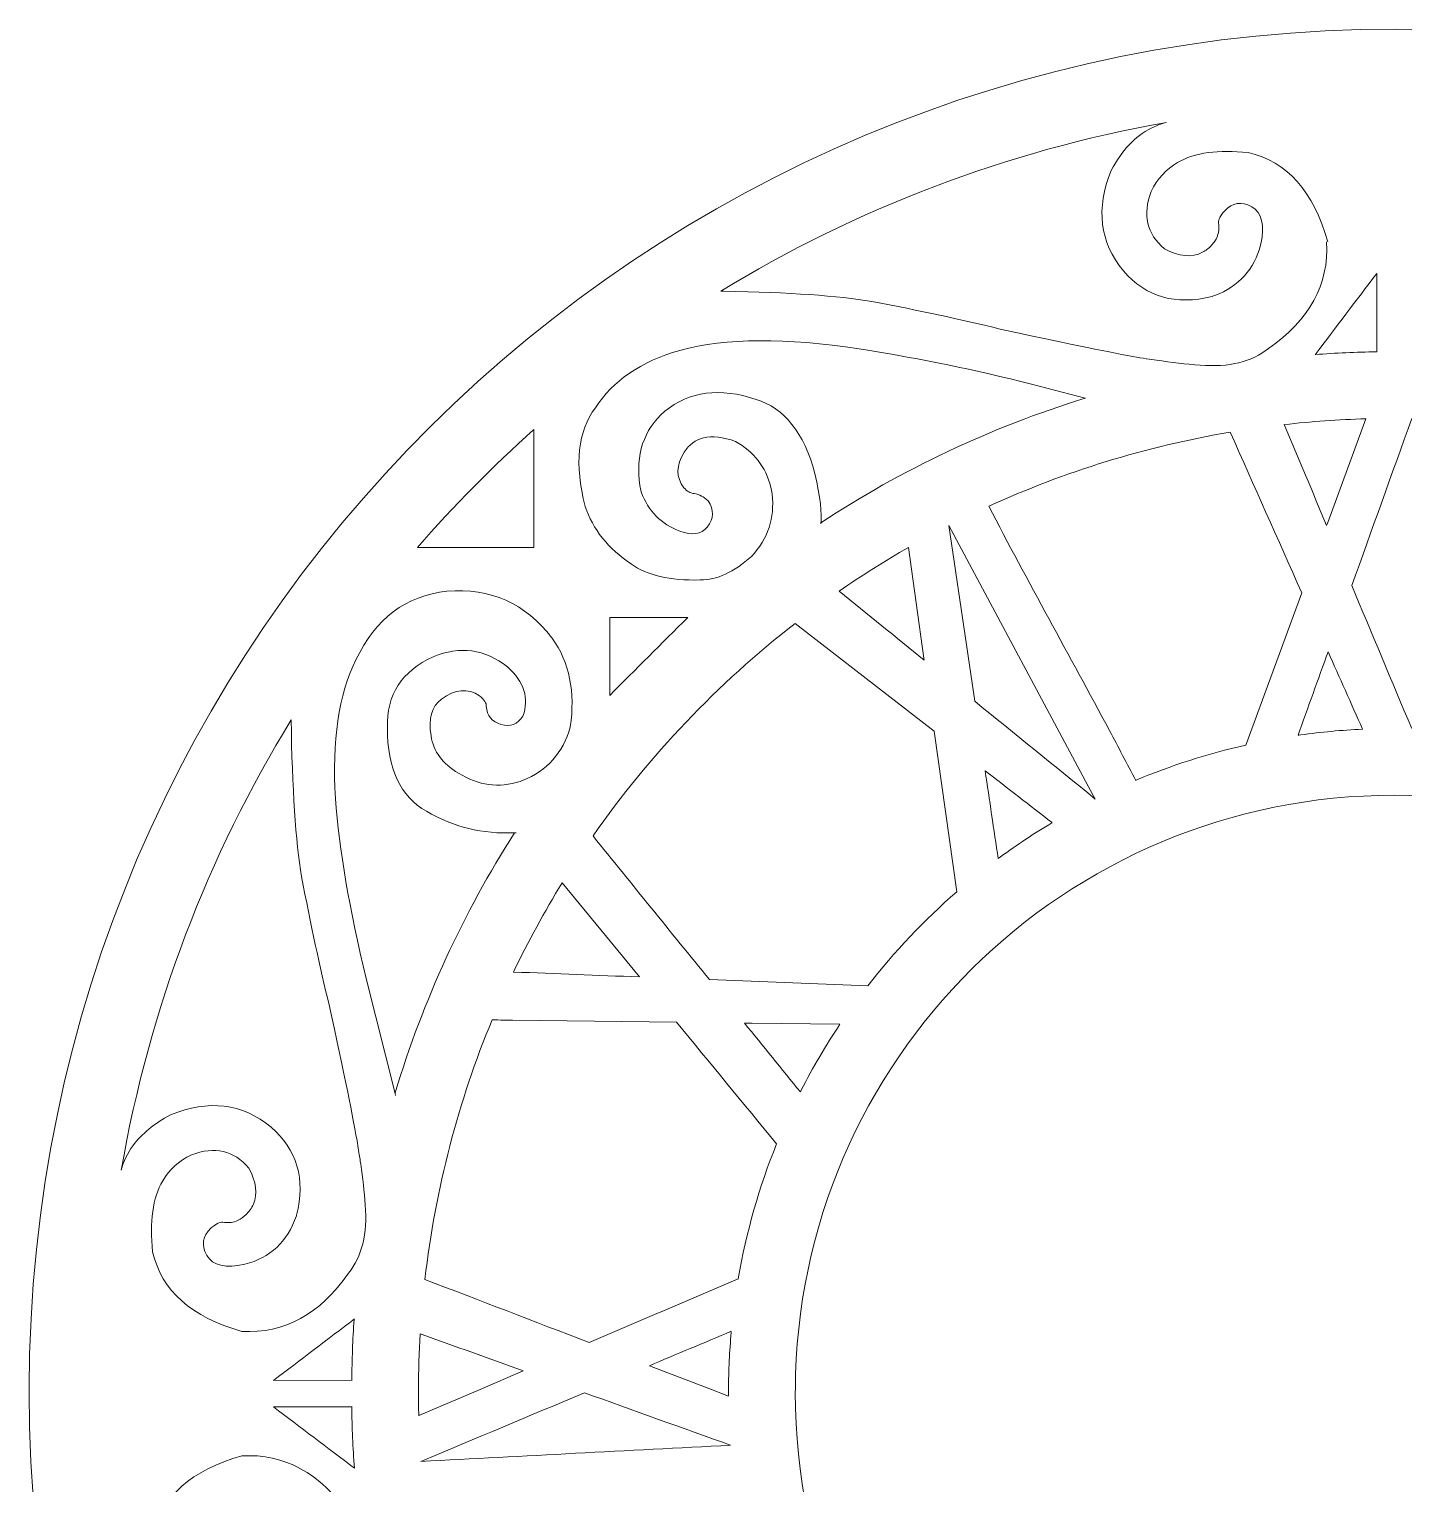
# Model space of a CAD drawing. Header units: inches. Extents: x -28.6 to 20.8, y -14.2 to 28.3.
# Drawn here: x 16.647 to 18.763, y 23.243 to 25.482 of the extents above; entities that cross this region are included whole.
import ezdxf

# ---------------------------------------------------------------- set-up
doc = ezdxf.new("R2010")
doc.units = ezdxf.units.IN
doc.header["$MEASUREMENT"] = 0
doc.layers.add('Layer 1', color=7, linetype='Continuous')

msp = doc.modelspace()

# ---------------------------------------------------------------- linework, layer by layer
at = {"layer": 'Layer 1', "lineweight": 9}
for points, knots in [([(16.647, 23.3851), (16.647, 23.3864), (16.6471, 23.3877), (16.6471, 23.389), (16.6471, 23.389), (16.6492, 24.5485), (17.5912, 25.482), (18.7495, 25.482), (18.7495, 25.482), (19.9091, 25.482), (20.847, 24.5464), (20.847, 23.3851)], [0, 0, 0, 0, 0.333333, 0.333333, 0.333333, 0.333333, 0.666667, 0.666667, 0.666667, 0.666667, 1, 1, 1, 1]), ([(18.4679, 25.0706), (18.4116, 25.0564), (18.3661, 25.0694), (18.3312, 25.1097), (18.3312, 25.1097), (18.2947, 25.1541), (18.2884, 25.2057), (18.3125, 25.2643), (18.3125, 25.2643), (18.3288, 25.2953), (18.3491, 25.3168), (18.3737, 25.3293), (18.3737, 25.3293), (18.3812, 25.3332), (18.3891, 25.3362), (18.3975, 25.3384)], [0, 0, 0, 0, 0.25, 0.25, 0.25, 0.25, 0.5, 0.5, 0.5, 0.5, 0.75, 0.75, 0.75, 0.75, 1, 1, 1, 1]), ([(18.6457, 25.1545), (18.624, 25.2323), (18.5832, 25.2781), (18.5232, 25.2919), (18.5232, 25.2919), (18.4774, 25.297), (18.4412, 25.2919), (18.4146, 25.2767), (18.4146, 25.2767), (18.3968, 25.2665), (18.3833, 25.2517), (18.3741, 25.2323), (18.3741, 25.2323), (18.3603, 25.1964), (18.3671, 25.167), (18.3944, 25.1439), (18.3944, 25.1439), (18.4173, 25.1316), (18.4368, 25.1298), (18.453, 25.1385), (18.453, 25.1385), (18.4579, 25.1411), (18.4625, 25.1447), (18.4668, 25.1492)], [0, 0, 0, 0, 0.166667, 0.166667, 0.166667, 0.166667, 0.333333, 0.333333, 0.333333, 0.333333, 0.5, 0.5, 0.5, 0.5, 0.666667, 0.666667, 0.666667, 0.666667, 0.833333, 0.833333, 0.833333, 0.833333, 1, 1, 1, 1]), ([(18.4775, 25.1842), (18.4771, 25.1888), (18.4803, 25.1948), (18.4871, 25.2023), (18.4871, 25.2023), (18.499, 25.2151), (18.5129, 25.2172), (18.5288, 25.2087), (18.5288, 25.2087), (18.5443, 25.1992), (18.5489, 25.1801), (18.5427, 25.1514), (18.5427, 25.1514), (18.5427, 25.1514), (18.5424, 25.15), (18.5424, 25.15), (18.5424, 25.15), (18.533, 25.1123), (18.5093, 25.0863), (18.4715, 25.0719), (18.4715, 25.0719), (18.4703, 25.0715), (18.4691, 25.071), (18.4679, 25.0706)], [0, 0, 0, 0, 0.166667, 0.166667, 0.166667, 0.166667, 0.333333, 0.333333, 0.333333, 0.333333, 0.5, 0.5, 0.5, 0.5, 0.666667, 0.666667, 0.666667, 0.666667, 0.833333, 0.833333, 0.833333, 0.833333, 1, 1, 1, 1]), ([(18.4668, 25.1492), (18.4688, 25.1513), (18.4705, 25.1534), (18.472, 25.1556), (18.472, 25.1556), (18.4776, 25.1641), (18.4795, 25.1737), (18.4775, 25.1842)], [0, 0, 0, 0, 0.5, 0.5, 0.5, 0.5, 1, 1, 1, 1]), ([(18.382, 24.9724), (18.405, 24.969), (18.4273, 24.9664), (18.4491, 24.9647), (18.4491, 24.9647), (18.4939, 24.9613), (18.5289, 24.9698), (18.5543, 24.9903), (18.5543, 24.9903), (18.6177, 25.0343), (18.6476, 25.089), (18.644, 25.1544), (18.644, 25.1544), (18.644, 25.1544), (18.644, 25.1545), (18.644, 25.1545)], [0, 0, 0, 0, 0.25, 0.25, 0.25, 0.25, 0.5, 0.5, 0.5, 0.5, 0.75, 0.75, 0.75, 0.75, 1, 1, 1, 1]), ([(18.6264, 24.9809), (18.6579, 25.0225), (18.6896, 25.0644), (18.721, 25.106), (18.721, 25.106), (18.721, 25.106), (18.721, 24.9854), (18.721, 24.9854), (18.721, 24.9854), (18.721, 24.9854), (18.721, 24.9852), (18.721, 24.9852)], [0, 0, 0, 0, 0.333333, 0.333333, 0.333333, 0.333333, 0.666667, 0.666667, 0.666667, 0.666667, 1, 1, 1, 1]), ([(17.7115, 25.0786), (17.7115, 25.0786), (17.7159, 25.0785), (17.7159, 25.0785), (17.7159, 25.0785), (17.8185, 25.0768), (17.8913, 25.0716), (17.9439, 25.0628), (17.9439, 25.0628), (18.0179, 25.0487), (18.0837, 25.0346), (18.1414, 25.0203), (18.1414, 25.0203), (18.2352, 24.9999), (18.3033, 24.9858), (18.3456, 24.9782), (18.3456, 24.9782), (18.3613, 24.9754), (18.3734, 24.9735), (18.382, 24.9724)], [0, 0, 0, 0, 0.2, 0.2, 0.2, 0.2, 0.4, 0.4, 0.4, 0.4, 0.6, 0.6, 0.6, 0.6, 0.8, 0.8, 0.8, 0.8, 1, 1, 1, 1]), ([(17.5187, 24.8992), (17.545, 24.9407), (17.5883, 24.9702), (17.6486, 24.9875), (17.6486, 24.9875), (17.72, 25.0067), (17.8119, 25.0074), (17.9244, 24.9897)], [0, 0, 0, 0, 0.5, 0.5, 0.5, 0.5, 1, 1, 1, 1]), ([(17.9244, 24.9897), (17.9289, 24.989), (17.9333, 24.9883), (17.9377, 24.9876), (17.9377, 24.9876), (18.018, 24.975), (18.1021, 24.9576), (18.19, 24.9356), (18.19, 24.9356), (18.19, 24.9356), (18.2725, 24.9141), (18.2725, 24.9141), (18.2725, 24.9141), (18.2725, 24.9141), (18.2725, 24.914), (18.2725, 24.914), (18.2725, 24.914), (18.2725, 24.914), (18.273, 24.9139), (18.273, 24.9139)], [0, 0, 0, 0, 0.2, 0.2, 0.2, 0.2, 0.4, 0.4, 0.4, 0.4, 0.6, 0.6, 0.6, 0.6, 0.8, 0.8, 0.8, 0.8, 1, 1, 1, 1]), ([(17.6252, 24.8938), (17.6635, 24.9247), (17.7104, 24.9308), (17.7658, 24.9119), (17.7658, 24.9119), (17.8094, 24.8988), (17.8396, 24.8608), (17.8563, 24.798), (17.8563, 24.798), (17.8647, 24.7615), (17.8677, 24.7357), (17.8653, 24.7207)], [0, 0, 0, 0, 0.333333, 0.333333, 0.333333, 0.333333, 0.666667, 0.666667, 0.666667, 0.666667, 1, 1, 1, 1]), ([(17.8655, 24.7221), (17.9901, 24.804), (18.1269, 24.8691), (18.2725, 24.914), (18.2725, 24.914), (18.2725, 24.914), (18.2725, 24.9141), (18.2725, 24.9141), (18.2725, 24.9141), (18.2725, 24.9141), (18.2725, 24.9141), (18.2725, 24.9141)], [0, 0, 0, 0, 0.333333, 0.333333, 0.333333, 0.333333, 0.666667, 0.666667, 0.666667, 0.666667, 1, 1, 1, 1]), ([(17.5889, 24.7697), (17.5999, 24.7403), (17.6198, 24.7202), (17.6487, 24.7094), (17.6487, 24.7094), (17.667, 24.7022), (17.6811, 24.7043), (17.6908, 24.7156), (17.6908, 24.7156), (17.7011, 24.7286), (17.7015, 24.7421), (17.692, 24.756), (17.692, 24.756), (17.6857, 24.7621), (17.6786, 24.7658), (17.6705, 24.7671), (17.6705, 24.7671), (17.6646, 24.7677), (17.6594, 24.7707), (17.6549, 24.7761), (17.6549, 24.7761), (17.6425, 24.7921), (17.6426, 24.8104), (17.6552, 24.8309), (17.6552, 24.8309), (17.6628, 24.8425), (17.6727, 24.8498), (17.685, 24.8529), (17.685, 24.8529), (17.6986, 24.8562), (17.7151, 24.8543), (17.7344, 24.8472), (17.7344, 24.8472), (17.7626, 24.8314), (17.7806, 24.8081), (17.7884, 24.7771), (17.7884, 24.7771), (17.7893, 24.7736), (17.79, 24.77), (17.7906, 24.7663), (17.7906, 24.7663), (17.7948, 24.7295), (17.7842, 24.6976), (17.7589, 24.6704), (17.7589, 24.6704), (17.7316, 24.6462), (17.7053, 24.6341), (17.68, 24.6341), (17.68, 24.6341), (17.6333, 24.633), (17.5979, 24.6412), (17.574, 24.6586), (17.574, 24.6586), (17.5383, 24.6825), (17.5146, 24.7121), (17.5028, 24.7473), (17.5028, 24.7473), (17.4861, 24.8126), (17.4914, 24.8632), (17.5187, 24.8992)], [0, 0, 0, 0, 0.066667, 0.066667, 0.066667, 0.066667, 0.133333, 0.133333, 0.133333, 0.133333, 0.2, 0.2, 0.2, 0.2, 0.266667, 0.266667, 0.266667, 0.266667, 0.333333, 0.333333, 0.333333, 0.333333, 0.4, 0.4, 0.4, 0.4, 0.466667, 0.466667, 0.466667, 0.466667, 0.533333, 0.533333, 0.533333, 0.533333, 0.6, 0.6, 0.6, 0.6, 0.666667, 0.666667, 0.666667, 0.666667, 0.733333, 0.733333, 0.733333, 0.733333, 0.8, 0.8, 0.8, 0.8, 0.866667, 0.866667, 0.866667, 0.866667, 0.933333, 0.933333, 0.933333, 0.933333, 1, 1, 1, 1]), ([(17.5889, 24.7697), (17.5882, 24.7731), (17.5876, 24.7764), (17.5871, 24.7797), (17.5871, 24.7797), (17.58, 24.8268), (17.5927, 24.8648), (17.6252, 24.8938)], [0, 0, 0, 0, 0.5, 0.5, 0.5, 0.5, 1, 1, 1, 1]), ([(18.5789, 24.8733), (18.6203, 24.878), (18.6622, 24.8809), (18.7045, 24.8822), (18.7045, 24.8822), (18.7045, 24.8822), (18.7045, 24.8822), (18.7045, 24.8822), (18.7045, 24.8822), (18.7045, 24.8822), (18.7045, 24.8822), (18.7045, 24.8822)], [0, 0, 0, 0, 0.333333, 0.333333, 0.333333, 0.333333, 0.666667, 0.666667, 0.666667, 0.666667, 1, 1, 1, 1]), ([(18.644, 24.7178), (18.644, 24.7178), (18.6457, 24.7226), (18.6457, 24.7226), (18.6457, 24.7226), (18.6457, 24.7226), (18.7045, 24.8822), (18.7045, 24.8822), (18.7045, 24.8822), (18.7045, 24.8822), (18.7045, 24.8822), (18.7045, 24.8822), (18.7045, 24.8822), (18.7045, 24.8822), (18.7046, 24.8824), (18.7046, 24.8824)], [0, 0, 0, 0, 0.25, 0.25, 0.25, 0.25, 0.5, 0.5, 0.5, 0.5, 0.75, 0.75, 0.75, 0.75, 1, 1, 1, 1]), ([(17.2447, 24.684), (17.3009, 24.7487), (17.36, 24.8085), (17.424, 24.8655), (17.424, 24.8655), (17.424, 24.8655), (17.424, 24.8655), (17.424, 24.8655)], [0, 0, 0, 0, 0.5, 0.5, 0.5, 0.5, 1, 1, 1, 1]), ([(17.424, 24.6841), (17.424, 24.743), (17.424, 24.8066), (17.424, 24.8655), (17.424, 24.8655), (17.424, 24.8655), (17.424, 24.8655), (17.424, 24.8655)], [0, 0, 0, 0, 0.5, 0.5, 0.5, 0.5, 1, 1, 1, 1]), ([(18.1241, 24.7477), (18.184, 24.6319), (18.2482, 24.5176), (18.3097, 24.4024), (18.3097, 24.4024), (18.3233, 24.3769), (18.3368, 24.3514), (18.3501, 24.3257)], [0, 0, 0, 0, 0.5, 0.5, 0.5, 0.5, 1, 1, 1, 1]), ([(18.1026, 24.4474), (18.1026, 24.4474), (18.0624, 24.7178), (18.0624, 24.7178), (18.0624, 24.7178), (18.0624, 24.7178), (18.0624, 24.7178), (18.0624, 24.7178)], [0, 0, 0, 0, 0.5, 0.5, 0.5, 0.5, 1, 1, 1, 1]), ([(18.2878, 24.297), (18.2878, 24.297), (18.2849, 24.3025), (18.2849, 24.3025), (18.2849, 24.3025), (18.2849, 24.3025), (18.0624, 24.7178), (18.0624, 24.7178)], [0, 0, 0, 0, 0.5, 0.5, 0.5, 0.5, 1, 1, 1, 1]), ([(17.2447, 24.684), (17.2447, 24.684), (17.2475, 24.684), (17.2475, 24.684), (17.2475, 24.684), (17.2475, 24.684), (17.2487, 24.684), (17.2487, 24.684), (17.2487, 24.684), (17.2487, 24.684), (17.2503, 24.684), (17.2503, 24.684), (17.2503, 24.684), (17.2503, 24.684), (17.253, 24.684), (17.253, 24.684), (17.253, 24.684), (17.253, 24.684), (17.2558, 24.684), (17.2558, 24.684), (17.2558, 24.684), (17.2558, 24.684), (17.2586, 24.684), (17.2586, 24.684), (17.2586, 24.684), (17.2586, 24.684), (17.2614, 24.684), (17.2614, 24.684), (17.2614, 24.684), (17.2614, 24.684), (17.2669, 24.684), (17.2669, 24.684), (17.2669, 24.684), (17.2669, 24.684), (17.2697, 24.684), (17.2697, 24.684), (17.2697, 24.684), (17.2697, 24.684), (17.2725, 24.684), (17.2725, 24.684), (17.2725, 24.684), (17.2725, 24.684), (17.2753, 24.684), (17.2753, 24.684), (17.2753, 24.684), (17.2753, 24.684), (17.2837, 24.684), (17.2837, 24.684), (17.2837, 24.684), (17.2837, 24.684), (17.2865, 24.684), (17.2865, 24.684), (17.2865, 24.684), (17.2865, 24.684), (17.2949, 24.684), (17.2949, 24.684), (17.2949, 24.684), (17.2949, 24.684), (17.2977, 24.684), (17.2977, 24.684), (17.2977, 24.684), (17.2977, 24.684), (17.3005, 24.684), (17.3005, 24.684), (17.3005, 24.684), (17.3005, 24.684), (17.3062, 24.684), (17.3062, 24.684), (17.3062, 24.684), (17.3062, 24.684), (17.309, 24.684), (17.309, 24.684), (17.309, 24.684), (17.309, 24.684), (17.3118, 24.684), (17.3118, 24.684), (17.3118, 24.684), (17.3118, 24.684), (17.3146, 24.684), (17.3146, 24.684), (17.3146, 24.684), (17.3146, 24.684), (17.3174, 24.684), (17.3174, 24.684), (17.3174, 24.684), (17.3174, 24.684), (17.3202, 24.684), (17.3202, 24.684), (17.3202, 24.684), (17.3202, 24.684), (17.3231, 24.684), (17.3231, 24.684), (17.3231, 24.684), (17.3231, 24.684), (17.3259, 24.684), (17.3259, 24.684), (17.3259, 24.684), (17.3259, 24.684), (17.3287, 24.684), (17.3287, 24.684), (17.3287, 24.684), (17.3287, 24.684), (17.3315, 24.684), (17.3315, 24.684), (17.3315, 24.684), (17.3315, 24.684), (17.3343, 24.684), (17.3343, 24.684), (17.3343, 24.684), (17.3343, 24.684), (17.3372, 24.684), (17.3372, 24.684), (17.3372, 24.684), (17.3372, 24.684), (17.34, 24.684), (17.34, 24.684), (17.34, 24.684), (17.34, 24.684), (17.3428, 24.684), (17.3428, 24.684), (17.3428, 24.684), (17.3428, 24.684), (17.3456, 24.684), (17.3456, 24.684), (17.3456, 24.684), (17.3456, 24.684), (17.3484, 24.684), (17.3484, 24.684), (17.3484, 24.684), (17.3484, 24.684), (17.3513, 24.684), (17.3513, 24.684), (17.3513, 24.684), (17.3513, 24.684), (17.3569, 24.6841), (17.3569, 24.6841), (17.3569, 24.6841), (17.3569, 24.6841), (17.3597, 24.6841), (17.3597, 24.6841), (17.3597, 24.6841), (17.3597, 24.6841), (17.3625, 24.6841), (17.3625, 24.6841), (17.3625, 24.6841), (17.3625, 24.6841), (17.371, 24.6841), (17.371, 24.6841), (17.371, 24.6841), (17.371, 24.6841), (17.3738, 24.6841), (17.3738, 24.6841), (17.3738, 24.6841), (17.3738, 24.6841), (17.399, 24.6841), (17.399, 24.6841), (17.399, 24.6841), (17.399, 24.6841), (17.4018, 24.6841), (17.4018, 24.6841), (17.4018, 24.6841), (17.4018, 24.6841), (17.4129, 24.6841), (17.4129, 24.6841), (17.4129, 24.6841), (17.4129, 24.6841), (17.4156, 24.6841), (17.4156, 24.6841), (17.4156, 24.6841), (17.4156, 24.6841), (17.4184, 24.6841), (17.4184, 24.6841), (17.4184, 24.6841), (17.4184, 24.6841), (17.4212, 24.6841), (17.4212, 24.6841), (17.4212, 24.6841), (17.4212, 24.6841), (17.424, 24.6841), (17.424, 24.6841)], [0, 0, 0, 0, 0.022222, 0.022222, 0.022222, 0.022222, 0.044444, 0.044444, 0.044444, 0.044444, 0.066667, 0.066667, 0.066667, 0.066667, 0.088889, 0.088889, 0.088889, 0.088889, 0.111111, 0.111111, 0.111111, 0.111111, 0.133333, 0.133333, 0.133333, 0.133333, 0.155556, 0.155556, 0.155556, 0.155556, 0.177778, 0.177778, 0.177778, 0.177778, 0.2, 0.2, 0.2, 0.2, 0.222222, 0.222222, 0.222222, 0.222222, 0.244444, 0.244444, 0.244444, 0.244444, 0.266667, 0.266667, 0.266667, 0.266667, 0.288889, 0.288889, 0.288889, 0.288889, 0.311111, 0.311111, 0.311111, 0.311111, 0.333333, 0.333333, 0.333333, 0.333333, 0.355556, 0.355556, 0.355556, 0.355556, 0.377778, 0.377778, 0.377778, 0.377778, 0.4, 0.4, 0.4, 0.4, 0.422222, 0.422222, 0.422222, 0.422222, 0.444444, 0.444444, 0.444444, 0.444444, 0.466667, 0.466667, 0.466667, 0.466667, 0.488889, 0.488889, 0.488889, 0.488889, 0.511111, 0.511111, 0.511111, 0.511111, 0.533333, 0.533333, 0.533333, 0.533333, 0.555556, 0.555556, 0.555556, 0.555556, 0.577778, 0.577778, 0.577778, 0.577778, 0.6, 0.6, 0.6, 0.6, 0.622222, 0.622222, 0.622222, 0.622222, 0.644444, 0.644444, 0.644444, 0.644444, 0.666667, 0.666667, 0.666667, 0.666667, 0.688889, 0.688889, 0.688889, 0.688889, 0.711111, 0.711111, 0.711111, 0.711111, 0.733333, 0.733333, 0.733333, 0.733333, 0.755556, 0.755556, 0.755556, 0.755556, 0.777778, 0.777778, 0.777778, 0.777778, 0.8, 0.8, 0.8, 0.8, 0.822222, 0.822222, 0.822222, 0.822222, 0.844444, 0.844444, 0.844444, 0.844444, 0.866667, 0.866667, 0.866667, 0.866667, 0.888889, 0.888889, 0.888889, 0.888889, 0.911111, 0.911111, 0.911111, 0.911111, 0.933333, 0.933333, 0.933333, 0.933333, 0.955556, 0.955556, 0.955556, 0.955556, 0.977778, 0.977778, 0.977778, 0.977778, 1, 1, 1, 1]), ([(18.0248, 24.5105), (18.0248, 24.5105), (18.0243, 24.514), (18.0243, 24.514), (18.0243, 24.514), (18.0243, 24.514), (18.0005, 24.6842), (18.0005, 24.6842)], [0, 0, 0, 0, 0.5, 0.5, 0.5, 0.5, 1, 1, 1, 1]), ([(17.4517, 24.5452), (17.411, 24.5982), (17.3572, 24.6221), (17.2902, 24.6167), (17.2902, 24.6167), (17.2268, 24.61), (17.18, 24.5747), (17.15, 24.511)], [0, 0, 0, 0, 0.5, 0.5, 0.5, 0.5, 1, 1, 1, 1]), ([(18.5196, 24.3801), (18.5196, 24.3801), (18.5196, 24.3801), (18.5196, 24.3801), (18.5196, 24.3801), (18.5196, 24.3801), (18.6058, 24.6142), (18.6058, 24.6142)], [0, 0, 0, 0, 0.5, 0.5, 0.5, 0.5, 1, 1, 1, 1]), ([(17.5149, 24.2401), (17.6015, 24.3642), (17.7066, 24.4745), (17.826, 24.5673), (17.826, 24.5673), (17.826, 24.5673), (17.826, 24.5673), (17.826, 24.5673), (17.826, 24.5673), (17.826, 24.5673), (17.8261, 24.5673), (17.8261, 24.5673)], [0, 0, 0, 0, 0.333333, 0.333333, 0.333333, 0.333333, 0.666667, 0.666667, 0.666667, 0.666667, 1, 1, 1, 1]), ([(17.5406, 24.5764), (17.5406, 24.5364), (17.5406, 24.4964), (17.5406, 24.4565), (17.5406, 24.4565), (17.5806, 24.4964), (17.6206, 24.5364), (17.6606, 24.5764)], [0, 0, 0, 0, 0.5, 0.5, 0.5, 0.5, 1, 1, 1, 1]), ([(17.826, 24.5673), (17.826, 24.5673), (17.826, 24.5673), (17.826, 24.5673), (17.826, 24.5673), (17.826, 24.5673), (18.0401, 24.4012), (18.0401, 24.4012)], [0, 0, 0, 0, 0.5, 0.5, 0.5, 0.5, 1, 1, 1, 1]), ([(17.4071, 24.4247), (17.3989, 24.4119), (17.3876, 24.4076), (17.3733, 24.4119), (17.3733, 24.4119), (17.3595, 24.4157), (17.3519, 24.4251), (17.3506, 24.4399), (17.3506, 24.4399), (17.3512, 24.4442), (17.3478, 24.4496), (17.3402, 24.456), (17.3402, 24.456), (17.3221, 24.4681), (17.3026, 24.4663), (17.2816, 24.4506), (17.2816, 24.4506), (17.2667, 24.4395), (17.2613, 24.4207), (17.2656, 24.3943), (17.2656, 24.3943), (17.2692, 24.37), (17.2834, 24.3508), (17.308, 24.3369), (17.308, 24.3369), (17.3383, 24.3176), (17.3699, 24.3133), (17.4029, 24.3241), (17.4029, 24.3241), (17.4041, 24.3245), (17.4054, 24.3249), (17.4066, 24.3254), (17.4066, 24.3254), (17.444, 24.3403), (17.4684, 24.3678), (17.4799, 24.4076), (17.4799, 24.4076), (17.4879, 24.4616), (17.4786, 24.5073), (17.452, 24.5447), (17.452, 24.5447), (17.452, 24.5447), (17.4517, 24.5452), (17.4517, 24.5452)], [0, 0, 0, 0, 0.090909, 0.090909, 0.090909, 0.090909, 0.181818, 0.181818, 0.181818, 0.181818, 0.272727, 0.272727, 0.272727, 0.272727, 0.363636, 0.363636, 0.363636, 0.363636, 0.454545, 0.454545, 0.454545, 0.454545, 0.545455, 0.545455, 0.545455, 0.545455, 0.636364, 0.636364, 0.636364, 0.636364, 0.727273, 0.727273, 0.727273, 0.727273, 0.818182, 0.818182, 0.818182, 0.818182, 0.909091, 0.909091, 0.909091, 0.909091, 1, 1, 1, 1]), ([(17.4071, 24.4247), (17.4169, 24.4519), (17.409, 24.4771), (17.3835, 24.5003), (17.3835, 24.5003), (17.3485, 24.5279), (17.3103, 24.5331), (17.2689, 24.5158), (17.2689, 24.5158), (17.2205, 24.4937), (17.1971, 24.4574), (17.1985, 24.4068), (17.1985, 24.4068), (17.1983, 24.3436), (17.2184, 24.3007), (17.2587, 24.2781), (17.2587, 24.2781), (17.3003, 24.2539), (17.3454, 24.2429), (17.3942, 24.2449), (17.3942, 24.2449), (17.3942, 24.2449), (17.3942, 24.2449), (17.3942, 24.2449), (17.3942, 24.2449), (17.3942, 24.2449), (17.3965, 24.245), (17.3965, 24.245)], [0, 0, 0, 0, 0.142857, 0.142857, 0.142857, 0.142857, 0.285714, 0.285714, 0.285714, 0.285714, 0.428571, 0.428571, 0.428571, 0.428571, 0.571429, 0.571429, 0.571429, 0.571429, 0.714286, 0.714286, 0.714286, 0.714286, 0.857143, 0.857143, 0.857143, 0.857143, 1, 1, 1, 1]), ([(17.15, 24.511), (17.1235, 24.4574), (17.113, 24.3864), (17.1186, 24.2979), (17.1186, 24.2979), (17.1241, 24.2194), (17.1399, 24.127), (17.166, 24.0207), (17.166, 24.0207), (17.166, 24.0207), (17.2103, 23.8437), (17.2103, 23.8437), (17.2103, 23.8437), (17.2103, 23.8437), (17.2103, 23.8437), (17.2103, 23.8437), (17.2103, 23.8437), (17.2103, 23.8437), (17.211, 23.8408), (17.211, 23.8408)], [0, 0, 0, 0, 0.2, 0.2, 0.2, 0.2, 0.4, 0.4, 0.4, 0.4, 0.6, 0.6, 0.6, 0.6, 0.8, 0.8, 0.8, 0.8, 1, 1, 1, 1]), ([(17.0503, 24.4187), (17.0519, 24.3138), (17.0574, 24.231), (17.0663, 24.1777), (17.0663, 24.1777), (17.0804, 24.1037), (17.0945, 24.0379), (17.1088, 23.9802), (17.1088, 23.9802), (17.1314, 23.8764), (17.1462, 23.8041), (17.1531, 23.7633), (17.1531, 23.7633), (17.1547, 23.7536), (17.1559, 23.7457), (17.1567, 23.7395)], [0, 0, 0, 0, 0.25, 0.25, 0.25, 0.25, 0.5, 0.5, 0.5, 0.5, 0.75, 0.75, 0.75, 0.75, 1, 1, 1, 1]), ([(18.0747, 24.1542), (18.0747, 24.1542), (18.0401, 24.4012), (18.0401, 24.4012), (18.0401, 24.4012), (18.0401, 24.4012), (18.0401, 24.4012), (18.0401, 24.4012)], [0, 0, 0, 0, 0.5, 0.5, 0.5, 0.5, 1, 1, 1, 1]), ([(18.6001, 24.395), (18.6001, 24.395), (18.6005, 24.3951), (18.6005, 24.3951), (18.6005, 24.3951), (18.6005, 24.3951), (18.6041, 24.3956), (18.6041, 24.3956), (18.6041, 24.3956), (18.6354, 24.4), (18.6671, 24.403), (18.6993, 24.4045)], [0, 0, 0, 0, 0.333333, 0.333333, 0.333333, 0.333333, 0.666667, 0.666667, 0.666667, 0.666667, 1, 1, 1, 1]), ([(18.35, 24.3257), (18.4043, 24.3485), (18.461, 24.3668), (18.5196, 24.3801), (18.5196, 24.3801), (18.5196, 24.3801), (18.5198, 24.3802), (18.5198, 24.3802)], [0, 0, 0, 0, 0.5, 0.5, 0.5, 0.5, 1, 1, 1, 1]), ([(17.8262, 23.3834), (17.8262, 23.3847), (17.8263, 23.386), (17.8263, 23.3873), (17.8263, 23.3873), (17.8263, 23.3873), (17.8263, 23.3879), (17.8263, 23.3879), (17.8263, 23.3879), (17.8287, 23.895), (18.2412, 24.3028), (18.7481, 24.3028), (18.7481, 24.3028), (19.2556, 24.3028), (19.6663, 23.8941), (19.6678, 23.3862), (19.6678, 23.3862), (19.6678, 23.3852), (19.6679, 23.3843), (19.6679, 23.3834)], [0, 0, 0, 0, 0.2, 0.2, 0.2, 0.2, 0.4, 0.4, 0.4, 0.4, 0.6, 0.6, 0.6, 0.6, 0.8, 0.8, 0.8, 0.8, 1, 1, 1, 1]), ([(18.1385, 24.2053), (18.1385, 24.2053), (18.142, 24.2079), (18.142, 24.2079), (18.142, 24.2079), (18.1675, 24.2266), (18.194, 24.2442), (18.2213, 24.2605)], [0, 0, 0, 0, 0.5, 0.5, 0.5, 0.5, 1, 1, 1, 1]), ([(17.2103, 23.8437), (17.2103, 23.8437), (17.2103, 23.8437), (17.2103, 23.8437), (17.2103, 23.8437), (17.2103, 23.8437), (17.2106, 23.845), (17.2106, 23.845), (17.2106, 23.845), (17.2534, 23.9878), (17.3156, 24.122), (17.3942, 24.2449), (17.3942, 24.2449), (17.3942, 24.2449), (17.3942, 24.2449), (17.3942, 24.2449)], [0, 0, 0, 0, 0.25, 0.25, 0.25, 0.25, 0.5, 0.5, 0.5, 0.5, 0.75, 0.75, 0.75, 0.75, 1, 1, 1, 1]), ([(17.5865, 24.0231), (17.5865, 24.0231), (17.5863, 24.0233), (17.5863, 24.0233), (17.5863, 24.0233), (17.5863, 24.0233), (17.4676, 24.168), (17.4676, 24.168)], [0, 0, 0, 0, 0.5, 0.5, 0.5, 0.5, 1, 1, 1, 1]), ([(17.9378, 24.0095), (17.9378, 24.0095), (17.9378, 24.0095), (17.9378, 24.0095), (17.9378, 24.0095), (17.9378, 24.0095), (17.9379, 24.0096), (17.9379, 24.0096), (17.9379, 24.0096), (17.9787, 24.0621), (18.0246, 24.1105), (18.0747, 24.1541)], [0, 0, 0, 0, 0.333333, 0.333333, 0.333333, 0.333333, 0.666667, 0.666667, 0.666667, 0.666667, 1, 1, 1, 1]), ([(17.9378, 24.0095), (17.9378, 24.0095), (17.9378, 24.0095), (17.9378, 24.0095), (17.9378, 24.0095), (17.9378, 24.0095), (17.694, 24.019), (17.694, 24.019)], [0, 0, 0, 0, 0.5, 0.5, 0.5, 0.5, 1, 1, 1, 1]), ([(17.6436, 23.9534), (17.6436, 23.9534), (17.3908, 23.9566), (17.3908, 23.9566), (17.3908, 23.9566), (17.3908, 23.9566), (17.3864, 23.9566), (17.3864, 23.9566), (17.3864, 23.9566), (17.3864, 23.9566), (17.3819, 23.9567), (17.3819, 23.9567), (17.3819, 23.9567), (17.3819, 23.9567), (17.3775, 23.9568), (17.3775, 23.9568), (17.3775, 23.9568), (17.3775, 23.9568), (17.373, 23.9568), (17.373, 23.9568), (17.373, 23.9568), (17.373, 23.9568), (17.3686, 23.9569), (17.3686, 23.9569), (17.3686, 23.9569), (17.3686, 23.9569), (17.3641, 23.9569), (17.3641, 23.9569), (17.3641, 23.9569), (17.3641, 23.9569), (17.3597, 23.957), (17.3597, 23.957), (17.3597, 23.957), (17.3597, 23.957), (17.3597, 23.957), (17.3597, 23.957)], [0, 0, 0, 0, 0.111111, 0.111111, 0.111111, 0.111111, 0.222222, 0.222222, 0.222222, 0.222222, 0.333333, 0.333333, 0.333333, 0.333333, 0.444444, 0.444444, 0.444444, 0.444444, 0.555556, 0.555556, 0.555556, 0.555556, 0.666667, 0.666667, 0.666667, 0.666667, 0.777778, 0.777778, 0.777778, 0.777778, 0.888889, 0.888889, 0.888889, 0.888889, 1, 1, 1, 1]), ([(17.895, 23.9503), (17.895, 23.9503), (17.7597, 23.952), (17.7597, 23.952), (17.7597, 23.952), (17.7597, 23.952), (17.7574, 23.952), (17.7574, 23.952), (17.7574, 23.952), (17.7574, 23.952), (17.7551, 23.9521), (17.7551, 23.9521), (17.7551, 23.9521), (17.7551, 23.9521), (17.7527, 23.9521), (17.7527, 23.9521), (17.7527, 23.9521), (17.7527, 23.9521), (17.7504, 23.9521), (17.7504, 23.9521), (17.7504, 23.9521), (17.7504, 23.9521), (17.7481, 23.9521), (17.7481, 23.9521)], [0, 0, 0, 0, 0.166667, 0.166667, 0.166667, 0.166667, 0.333333, 0.333333, 0.333333, 0.333333, 0.5, 0.5, 0.5, 0.5, 0.666667, 0.666667, 0.666667, 0.666667, 0.833333, 0.833333, 0.833333, 0.833333, 1, 1, 1, 1]), ([(17.834, 23.8462), (17.834, 23.8462), (17.8354, 23.849), (17.8354, 23.849), (17.8354, 23.849), (17.8534, 23.884), (17.8733, 23.9178), (17.895, 23.9502)], [0, 0, 0, 0, 0.5, 0.5, 0.5, 0.5, 1, 1, 1, 1]), ([(17.0585, 23.6554), (17.0585, 23.6554), (17.0587, 23.6563), (17.0587, 23.6563), (17.0587, 23.6563), (17.0726, 23.7122), (17.0595, 23.7574), (17.0194, 23.7921), (17.0194, 23.7921), (16.975, 23.8286), (16.9235, 23.8348), (16.8648, 23.8108), (16.8648, 23.8108), (16.8398, 23.7976), (16.8202, 23.7817), (16.8067, 23.7632), (16.8067, 23.7632), (16.7984, 23.7518), (16.7924, 23.7393), (16.7889, 23.7258)], [0, 0, 0, 0, 0.2, 0.2, 0.2, 0.2, 0.4, 0.4, 0.4, 0.4, 0.6, 0.6, 0.6, 0.6, 0.8, 0.8, 0.8, 0.8, 1, 1, 1, 1]), ([(16.9746, 23.4776), (16.8969, 23.4992), (16.8511, 23.5401), (16.8372, 23.6001), (16.8372, 23.6001), (16.8321, 23.6463), (16.8373, 23.6827), (16.8528, 23.7094), (16.8528, 23.7094), (16.863, 23.7269), (16.8777, 23.7401), (16.8969, 23.7491), (16.8969, 23.7491), (16.9327, 23.763), (16.9622, 23.7562), (16.9852, 23.7289), (16.9852, 23.7289), (16.9967, 23.7075), (16.999, 23.689), (16.9922, 23.6735), (16.9922, 23.6735), (16.9895, 23.6674), (16.9854, 23.6617), (16.9799, 23.6565)], [0, 0, 0, 0, 0.166667, 0.166667, 0.166667, 0.166667, 0.333333, 0.333333, 0.333333, 0.333333, 0.5, 0.5, 0.5, 0.5, 0.666667, 0.666667, 0.666667, 0.666667, 0.833333, 0.833333, 0.833333, 0.833333, 1, 1, 1, 1]), ([(17.7383, 23.5581), (17.7383, 23.5581), (17.7384, 23.5587), (17.7384, 23.5587), (17.7384, 23.5587), (17.7508, 23.6307), (17.7708, 23.7001), (17.7974, 23.766)], [0, 0, 0, 0, 0.5, 0.5, 0.5, 0.5, 1, 1, 1, 1]), ([(17.1567, 23.7395), (17.1567, 23.7395), (17.1574, 23.735), (17.1574, 23.735), (17.1574, 23.735), (17.1605, 23.7136), (17.1628, 23.6928), (17.1644, 23.6725), (17.1644, 23.6725), (17.1678, 23.6277), (17.1593, 23.5926), (17.1388, 23.5673), (17.1388, 23.5673), (17.0948, 23.5039), (17.04, 23.474), (16.9746, 23.4776)], [0, 0, 0, 0, 0.25, 0.25, 0.25, 0.25, 0.5, 0.5, 0.5, 0.5, 0.75, 0.75, 0.75, 0.75, 1, 1, 1, 1]), ([(16.945, 23.6458), (16.9403, 23.6461), (16.9343, 23.6429), (16.9268, 23.6362), (16.9268, 23.6362), (16.9141, 23.6243), (16.9119, 23.6104), (16.9204, 23.5945), (16.9204, 23.5945), (16.93, 23.5788), (16.9496, 23.5742), (16.9791, 23.5809), (16.9791, 23.5809), (16.9791, 23.5809), (16.9793, 23.581), (16.9793, 23.581), (16.9793, 23.581), (17.0181, 23.5907), (17.0445, 23.6155), (17.0585, 23.6554)], [0, 0, 0, 0, 0.2, 0.2, 0.2, 0.2, 0.4, 0.4, 0.4, 0.4, 0.6, 0.6, 0.6, 0.6, 0.8, 0.8, 0.8, 0.8, 1, 1, 1, 1]), ([(16.9799, 23.6565), (16.9794, 23.656), (16.9788, 23.6554), (16.9782, 23.6549), (16.9782, 23.6549), (16.9742, 23.6515), (16.97, 23.6489), (16.9656, 23.6472), (16.9656, 23.6472), (16.9592, 23.6449), (16.9523, 23.6444), (16.945, 23.6458)], [0, 0, 0, 0, 0.333333, 0.333333, 0.333333, 0.333333, 0.666667, 0.666667, 0.666667, 0.666667, 1, 1, 1, 1]), ([(17.148, 23.4967), (17.1064, 23.4652), (17.0648, 23.4337), (17.0231, 23.4022), (17.0231, 23.4022), (17.0231, 23.4022), (17.1436, 23.4023), (17.1436, 23.4023), (17.1436, 23.4023), (17.1436, 23.4023), (17.144, 23.4023), (17.144, 23.4023)], [0, 0, 0, 0, 0.333333, 0.333333, 0.333333, 0.333333, 0.666667, 0.666667, 0.666667, 0.666667, 1, 1, 1, 1]), ([(17.1436, 23.4023), (17.1436, 23.4023), (17.1436, 23.4023), (17.1436, 23.4023), (17.1436, 23.4023), (17.1439, 23.4339), (17.1451, 23.4649), (17.1473, 23.4961)], [0, 0, 0, 0, 0.5, 0.5, 0.5, 0.5, 1, 1, 1, 1]), ([(17.2463, 23.3842), (17.2463, 23.3842), (17.2463, 23.3884), (17.2463, 23.3884), (17.2463, 23.3884), (17.2463, 23.4171), (17.2472, 23.4456), (17.2489, 23.4739)], [0, 0, 0, 0, 0.5, 0.5, 0.5, 0.5, 1, 1, 1, 1]), ([(17.7234, 23.3835), (17.7234, 23.3835), (17.7234, 23.388), (17.7234, 23.388), (17.7234, 23.388), (17.7236, 23.4177), (17.725, 23.447), (17.7276, 23.4761), (17.7276, 23.4761), (17.7276, 23.4761), (17.7277, 23.4775), (17.7277, 23.4775)], [0, 0, 0, 0, 0.333333, 0.333333, 0.333333, 0.333333, 0.666667, 0.666667, 0.666667, 0.666667, 1, 1, 1, 1]), ([(17.6016, 23.4248), (17.6016, 23.4248), (17.6974, 23.388), (17.6974, 23.388), (17.6974, 23.388), (17.6974, 23.388), (17.7233, 23.3781), (17.7233, 23.3781)], [0, 0, 0, 0, 0.5, 0.5, 0.5, 0.5, 1, 1, 1, 1]), ([(17.4076, 23.4169), (17.4076, 23.4169), (17.3411, 23.3883), (17.3411, 23.3883), (17.3411, 23.3883), (17.3411, 23.3883), (17.2468, 23.3479), (17.2468, 23.3479), (17.2468, 23.3479), (17.2468, 23.3479), (17.2467, 23.3479), (17.2467, 23.3479), (17.2467, 23.3479), (17.2467, 23.3479), (17.2467, 23.3479), (17.2467, 23.3479)], [0, 0, 0, 0, 0.25, 0.25, 0.25, 0.25, 0.5, 0.5, 0.5, 0.5, 0.75, 0.75, 0.75, 0.75, 1, 1, 1, 1]), ([(16.647, 23.3851), (16.647, 22.2238), (17.5874, 21.282), (18.747, 21.282), (18.747, 21.282), (19.9066, 21.282), (20.847, 22.2238), (20.847, 23.3851)], [0, 0, 0, 0, 0.5, 0.5, 0.5, 0.5, 1, 1, 1, 1]), ([(17.2463, 23.3842), (17.2463, 23.3721), (17.2464, 23.36), (17.2467, 23.3479), (17.2467, 23.3479), (17.2467, 23.3479), (17.2467, 23.3479), (17.2467, 23.3479), (17.2467, 23.3479), (17.2467, 23.3479), (17.2467, 23.3477), (17.2467, 23.3477)], [0, 0, 0, 0, 0.333333, 0.333333, 0.333333, 0.333333, 0.666667, 0.666667, 0.666667, 0.666667, 1, 1, 1, 1]), ([(17.5019, 23.3831), (17.4171, 23.3475), (17.335, 23.3131), (17.2498, 23.2774), (17.2498, 23.2774), (17.4087, 23.2857), (17.5676, 23.2941), (17.7265, 23.3024)], [0, 0, 0, 0, 0.5, 0.5, 0.5, 0.5, 1, 1, 1, 1]), ([(17.8262, 23.3834), (17.8262, 22.8741), (18.2386, 22.4612), (18.747, 22.4612), (18.747, 22.4612), (19.2555, 22.4612), (19.6679, 22.8741), (19.6679, 23.3834)], [0, 0, 0, 0, 0.5, 0.5, 0.5, 0.5, 1, 1, 1, 1]), ([(17.148, 23.2669), (17.1064, 23.2984), (17.0648, 23.3299), (17.0231, 23.3613), (17.0231, 23.3613), (17.0231, 23.3613), (17.1436, 23.3613), (17.1436, 23.3613), (17.1436, 23.3613), (17.1436, 23.3613), (17.144, 23.3613), (17.144, 23.3613)], [0, 0, 0, 0, 0.333333, 0.333333, 0.333333, 0.333333, 0.666667, 0.666667, 0.666667, 0.666667, 1, 1, 1, 1]), ([(17.1436, 23.3613), (17.1436, 23.3613), (17.1436, 23.3613), (17.1436, 23.3613), (17.1436, 23.3613), (17.1441, 23.3298), (17.1454, 23.2984), (17.1476, 23.2673)], [0, 0, 0, 0, 0.5, 0.5, 0.5, 0.5, 1, 1, 1, 1]), ([(17.1567, 23.024), (17.1567, 23.024), (17.1574, 23.0286), (17.1574, 23.0286), (17.1574, 23.0286), (17.1605, 23.0499), (17.1628, 23.0708), (17.1644, 23.0911), (17.1644, 23.0911), (17.1678, 23.1359), (17.1593, 23.1709), (17.1388, 23.1963), (17.1388, 23.1963), (17.0948, 23.2597), (17.04, 23.2896), (16.9746, 23.286)], [0, 0, 0, 0, 0.25, 0.25, 0.25, 0.25, 0.5, 0.5, 0.5, 0.5, 0.75, 0.75, 0.75, 0.75, 1, 1, 1, 1]), ([(16.9746, 23.286), (16.8969, 23.2643), (16.8511, 23.2235), (16.8372, 23.1635), (16.8372, 23.1635), (16.8321, 23.1174), (16.8373, 23.081), (16.8527, 23.0544), (16.8527, 23.0544), (16.8629, 23.0368), (16.8776, 23.0235), (16.8969, 23.0145), (16.8969, 23.0145), (16.9327, 23.0006), (16.9622, 23.0074), (16.9852, 23.0347), (16.9852, 23.0347), (16.9967, 23.0562), (16.999, 23.0747), (16.9921, 23.0903), (16.9921, 23.0903), (16.9894, 23.0963), (16.9854, 23.1019), (16.9799, 23.1071)], [0, 0, 0, 0, 0.166667, 0.166667, 0.166667, 0.166667, 0.333333, 0.333333, 0.333333, 0.333333, 0.5, 0.5, 0.5, 0.5, 0.666667, 0.666667, 0.666667, 0.666667, 0.833333, 0.833333, 0.833333, 0.833333, 1, 1, 1, 1])]:
    msp.add_open_spline(points, degree=3, knots=knots, dxfattribs=at)
for points in [[(17.7115, 25.0786), (17.9183, 25.2048), (18.15, 25.2944), (18.3975, 25.3384)], [(18.6265, 24.981), (18.6578, 24.9834), (18.6893, 24.9848), (18.721, 24.9854)], [(18.6827, 24.6254), (18.7138, 24.712), (18.7438, 24.7958), (18.7751, 24.8828)], [(18.1242, 24.7477), (18.2407, 24.8009), (18.3653, 24.8396), (18.4955, 24.8616)], [(18.4955, 24.8617), (18.5327, 24.7782), (18.5686, 24.6977), (18.6058, 24.6142)], [(18.644, 24.7178), (18.622, 24.7702), (18.6007, 24.8211), (18.5787, 24.8735)], [(17.8939, 24.617), (17.9284, 24.6409), (17.9639, 24.6633), (18.0004, 24.6842)], [(18.0248, 24.5105), (17.9807, 24.5464), (17.9379, 24.5811), (17.8938, 24.6169)], [(18.7749, 24.4054), (18.7447, 24.4774), (18.7131, 24.5529), (18.6827, 24.6254)], [(17.6606, 24.5764), (17.6206, 24.5764), (17.5806, 24.5764), (17.5406, 24.5764)], [(18.6, 24.3951), (18.6152, 24.4375), (18.6309, 24.4813), (18.6462, 24.5237)], [(18.6462, 24.5237), (18.6641, 24.4835), (18.6817, 24.444), (18.6992, 24.4046)], [(18.2878, 24.297), (18.2271, 24.3463), (18.1636, 24.3979), (18.1026, 24.4474)], [(16.7889, 23.7258), (16.8322, 23.9761), (16.9225, 24.2102), (17.0503, 24.4187)], [(18.1184, 24.3405), (18.1532, 24.3135), (18.1874, 24.287), (18.2215, 24.2606)], [(18.1385, 24.2053), (18.1319, 24.2499), (18.125, 24.2959), (18.1184, 24.3405)], [(17.694, 24.019), (17.6341, 24.0929), (17.5747, 24.1661), (17.5149, 24.2401)], [(17.3926, 24.0307), (17.4152, 24.0779), (17.4402, 24.1237), (17.4675, 24.168)], [(17.5865, 24.0231), (17.5206, 24.0257), (17.4585, 24.0281), (17.3926, 24.0307)], [(17.2562, 23.5576), (17.2723, 23.6976), (17.3077, 23.8317), (17.3597, 23.9571)], [(17.7974, 23.766), (17.7465, 23.8281), (17.6948, 23.8911), (17.6436, 23.9534)], [(17.834, 23.8461), (17.8057, 23.881), (17.7765, 23.9171), (17.7481, 23.9521)], [(17.2562, 23.5576), (17.3415, 23.5248), (17.4238, 23.4932), (17.5091, 23.4604)], [(17.7384, 23.5587), (17.661, 23.5255), (17.586, 23.4933), (17.5091, 23.4604)], [(17.4076, 23.4169), (17.3541, 23.4361), (17.3024, 23.4547), (17.2489, 23.4739)], [(17.7276, 23.4777), (17.686, 23.4602), (17.6432, 23.4423), (17.6016, 23.4248)], [(17.7265, 23.3024), (17.6529, 23.3288), (17.5759, 23.3565), (17.5019, 23.3831)], [(17.7234, 23.3835), (17.7234, 23.3817), (17.7234, 23.38), (17.7234, 23.3783)]]:
    msp.add_open_spline(points, degree=3, dxfattribs=at)

doc.saveas('drawing.dxf')
